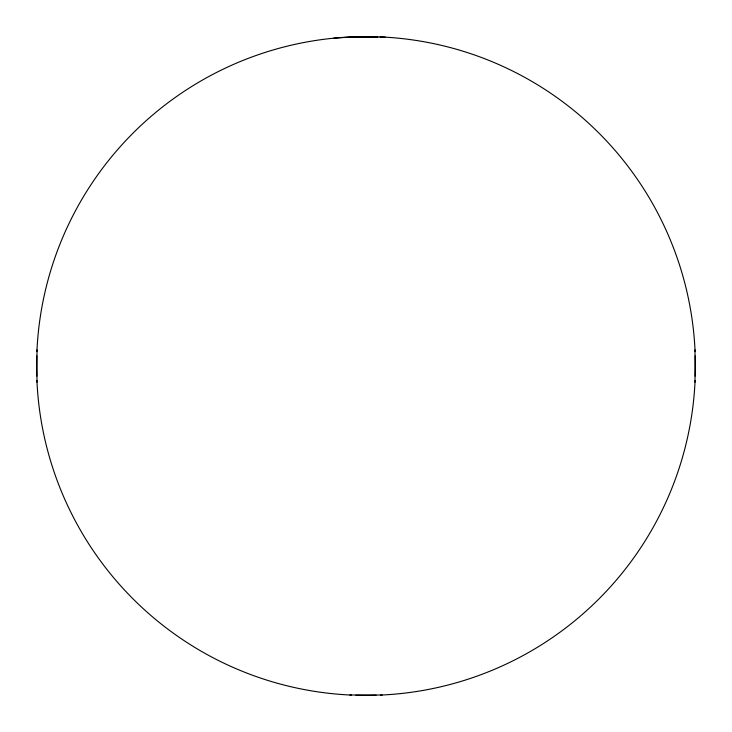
<?xml version="1.0" encoding="UTF-8"?>
<svg xmlns="http://www.w3.org/2000/svg" width="732" height="732" viewBox="0 0 732 732"><rect width="100%" height="100%" fill="white"/><g stroke="black" fill="none" stroke-linecap="round" stroke-linejoin="round"><path stroke-width="1.1" d="M36.993 349.841L36.993 382.159M695.007 382.159L695.007 349.841M333.71 38.183L354.334 36.81L349.841 36.993L369.889 36.627M349.841 36.993L382.159 36.993M382.159 695.007L349.841 695.007M366 36.6L377.877 36.948M380.036 37.012L385.444 37.176M695.244 355.926A329.4 329.4 0 0 1 695.244 376.074M695.08 380.558A329.4 329.4 0 0 1 380.558 695.08M376.074 695.244A329.4 329.4 0 0 1 355.926 695.244M351.442 695.08A329.4 329.4 0 0 1 36.92 380.558M36.756 376.074A329.4 329.4 0 0 1 36.756 355.926M36.92 351.442A329.4 329.4 0 0 1 351.442 36.92M355.926 36.756A329.4 329.4 0 0 1 376.074 36.756M380.558 36.92A329.4 329.4 0 0 1 695.08 351.442"/></g></svg>
